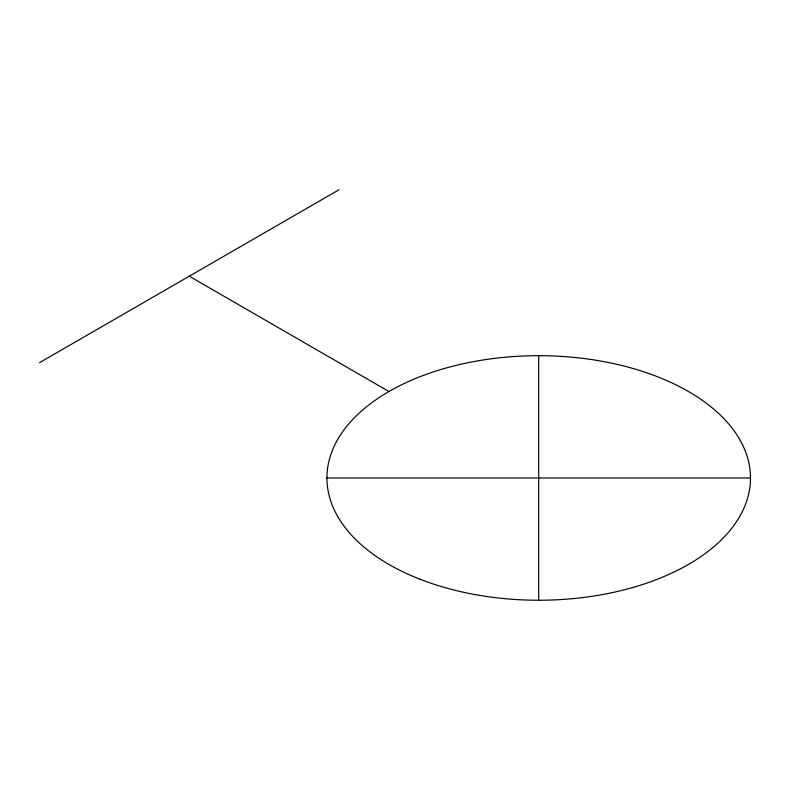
<?xml version="1.0" encoding="UTF-8"?>
<svg xmlns="http://www.w3.org/2000/svg" width="790" height="790" viewBox="0 0 790 790"><rect width="100%" height="100%" fill="white"/><g stroke="black" fill="none" stroke-linecap="round" stroke-linejoin="round"><path stroke-width="1.19" d="M39.5 362.679L339.019 189.758M326.912 477.97L750.5 477.97M189.264 276.214L388.947 391.504M538.701 355.688L538.701 600.242M419.994 579.228A211.799 122.282 0 0 0 749.957 486.689A211.799 122.282 0 0 0 446.162 367.982A211.799 122.282 0 0 0 419.994 579.228"/></g></svg>
